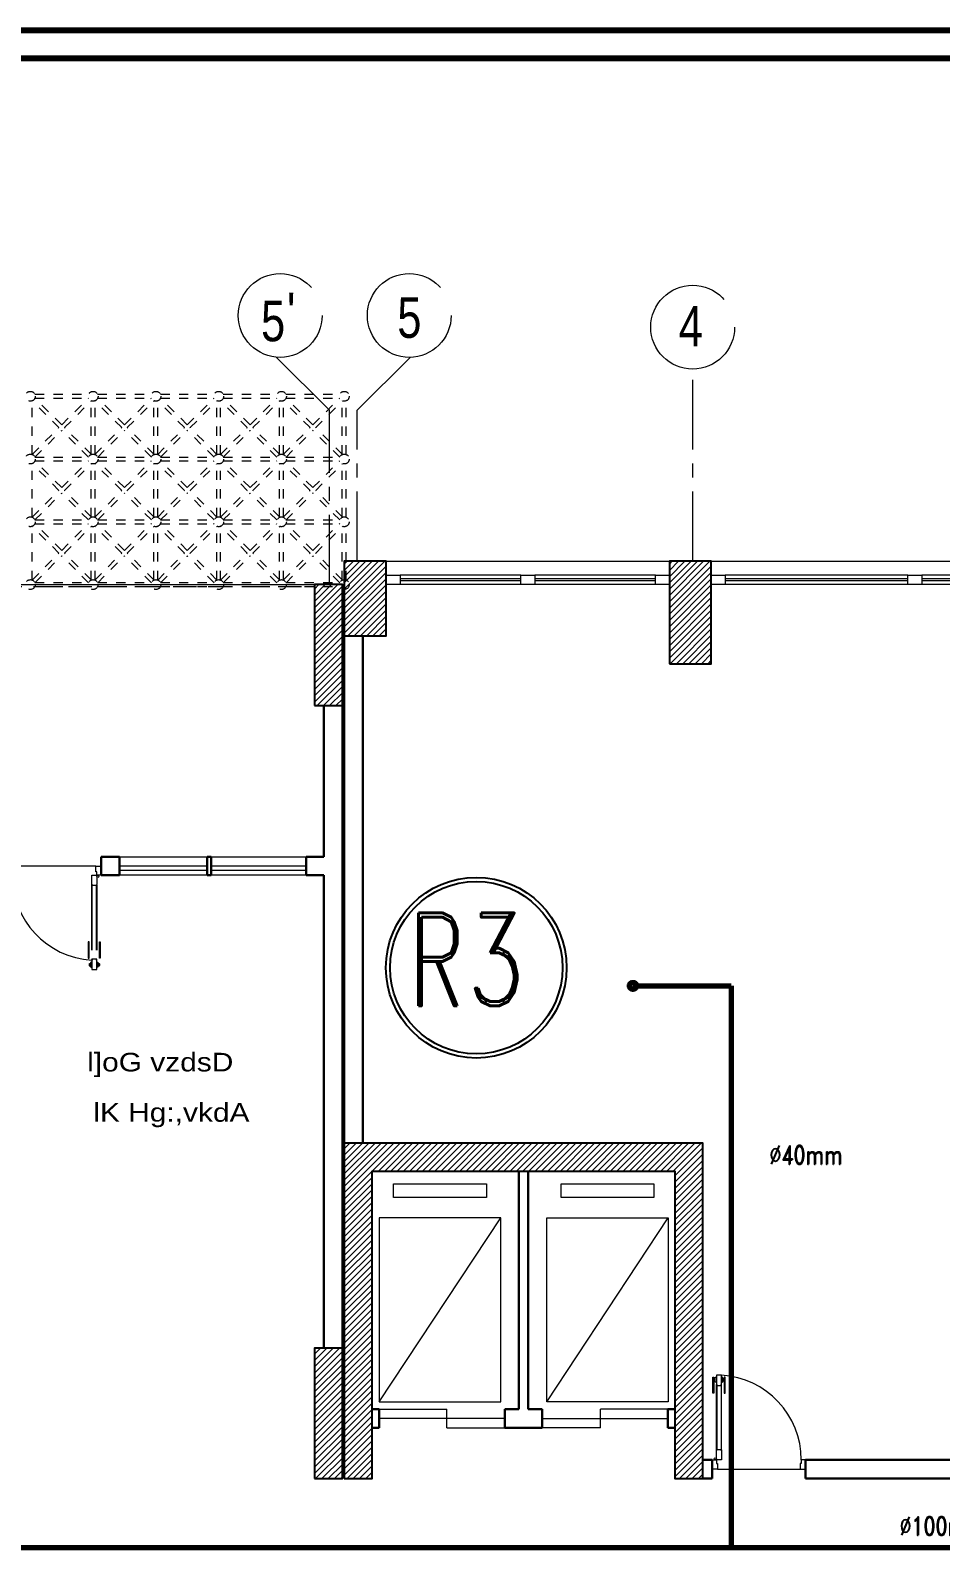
# Model space of a CAD drawing. Extents: x 800 to 995, y 398 to 804.
# Drawn here: x 892.23 to 902, y 787.97 to 804.26 of the extents above; entities that cross this region are included whole.
import ezdxf

# ---------------------------------------------------------------- set-up
doc = ezdxf.new("R2010")
doc.units = 0
doc.header["$MEASUREMENT"] = 0
doc.linetypes.add('CENTERX2', pattern=[4, 2.5, -0.5, 0.5, -0.5])
doc.linetypes.add('HIDDEN', pattern=[0.375, 0.25, -0.125])
for name, color, linetype, lineweight in [('axis', 1, 'CENTERX2', 5), ('Bayad', 250, 'CONTINUOUS', 0), ('Column', 6, 'CONTINUOUS', 25), ('DOOR', 30, 'CONTINUOUS', 9), ('elev', 90, 'CONTINUOUS', 9), ('Elevation', 150, 'CONTINUOUS', 18), ('hatch', 252, 'CONTINUOUS', 9), ('P-C-WATER', 5, 'CONTINUOUS', 70), ('P-TEXT', 1, 'CONTINUOUS', 25), ('PLAN-ELEV', 2, 'CONTINUOUS', 5), ('stairs', 50, 'CONTINUOUS', 9), ('text', 72, 'CONTINUOUS', 15), ('txt in circle', 11, 'CONTINUOUS', 13), ('UG-BORDER', 20, 'CONTINUOUS', 80), ('Wall', 252, 'CONTINUOUS', 30), ('WINDOW', 252, 'CONTINUOUS', 5)]:
    doc.layers.add(name, color=color, linetype=linetype, lineweight=lineweight)
doc.styles.add('ROMANC', font='romand.shx')
doc.styles.add('SOSA2', font='SOSA.shx', dxfattribs={"width": 0.8})
pattern_1 = [(45, (1091.292394, 461.191326), (-0.0336759605, 0.0336759605), [])]

msp = doc.modelspace()

# ---------------------------------------------------------------- hatches: boundary and pattern name
at = {"layer": 'hatch'}
h = msp.add_hatch(dxfattribs=at)
h.set_pattern_fill('ANSI31', color=252, scale=0.015, style=0)
h.set_pattern_definition([(45, (1087.80238, 460.14125), (-0.0336759605, 0.0336759605), [])])
h.paths.add_polyline_path([(895.595, 797.763), (896.045, 797.763), (896.045, 798.563), (895.595, 798.563)])
h = msp.add_hatch(dxfattribs=at)
h.set_pattern_fill('ANSI31', color=252, scale=0.015, style=0)
h.set_pattern_definition([(45, (1091.292394, 460.14125), (-0.0336759605, 0.0336759605), [])])
h.paths.add_polyline_path([(899.085, 797.463), (899.535, 797.463), (899.535, 798.563), (899.085, 798.563)])
h = msp.add_hatch(dxfattribs=at)
h.set_pattern_fill('ANSI31', color=252, scale=0.015, style=0)
h.set_pattern_definition(pattern_1)
h.paths.add_polyline_path([(895.275, 797.013), (895.575, 797.013), (895.575, 798.313), (895.275, 798.313)])
h = msp.add_hatch(dxfattribs=at)
h.set_pattern_fill('ANSI31', color=252, scale=0.015, style=0)
h.set_pattern_definition(pattern_1)
h.paths.add_polyline_path([(895.595, 788.713), (895.895, 788.713), (895.895, 792.014), (899.145, 792.013), (899.145, 788.714), (899.445, 788.714), (899.445, 792.313), (895.595, 792.314)])
h = msp.add_hatch(dxfattribs=at)
h.set_pattern_fill('ANSI31', color=252, scale=0.015, style=0)
h.set_pattern_definition(pattern_1)
h.paths.add_polyline_path([(895.275, 788.713), (895.575, 788.713), (895.575, 790.113), (895.275, 790.113)])

# ---------------------------------------------------------------- linework, layer by layer
at = {"layer": 'axis', "color": 0, "ltscale": 2}
for p, q in [((895.435, 800.186), (894.864, 800.754)), ((895.735, 800.186), (896.306, 800.754))]:
    msp.add_line(p, q, dxfattribs=at)
at = {"layer": 'axis', "color": 0, "ltscale": 0.3}
for p, q in [((899.335, 798.563), (899.335, 800.627)), ((895.435, 798.313), (895.435, 800.186)), ((895.735, 798.563), (895.735, 800.186))]:
    msp.add_line(p, q, dxfattribs=at)
at = {"layer": 'axis', "color": 0}
for centre in [(894.907, 801.203), (896.293, 801.203), (899.335, 801.077)]:
    msp.add_circle(centre, 0.45, dxfattribs=at)
at = {"layer": 'Bayad', "linetype": 'HIDDEN', "lineweight": 9, "ltscale": 0.01}
for p, q in [((892.273, 800.356), (892.851, 800.356)), ((892.273, 800.356), (892.851, 800.356)), ((892.273, 800.356), (892.851, 800.356)), ((892.562, 800.028), (892.274, 800.316)), ((892.562, 800.028), (892.274, 800.316)), ((892.562, 800.028), (892.274, 800.316)), ((892.562, 800.028), (892.85, 800.316)), ((892.562, 800.028), (892.85, 800.316)), ((892.562, 800.028), (892.85, 800.316)), ((892.947, 800.356), (893.525, 800.356)), ((892.947, 800.356), (893.525, 800.356)), ((892.947, 800.356), (893.525, 800.356)), ((893.236, 800.028), (892.948, 800.316)), ((893.236, 800.028), (892.948, 800.316)), ((893.236, 800.028), (892.948, 800.316)), ((893.236, 800.028), (893.524, 800.316)), ((893.236, 800.028), (893.524, 800.316)), ((893.236, 800.028), (893.524, 800.316)), ((893.621, 800.356), (894.199, 800.356)), ((893.621, 800.356), (894.199, 800.356)), ((893.621, 800.356), (894.199, 800.356)), ((893.91, 800.028), (893.622, 800.316)), ((893.91, 800.028), (893.622, 800.316)), ((893.91, 800.028), (893.622, 800.316)), ((893.91, 800.028), (894.198, 800.316)), ((893.91, 800.028), (894.198, 800.316)), ((893.91, 800.028), (894.198, 800.316)), ((894.295, 800.356), (894.873, 800.356)), ((894.295, 800.356), (894.873, 800.356)), ((894.295, 800.356), (894.873, 800.356)), ((894.584, 800.028), (894.296, 800.316)), ((894.584, 800.028), (894.296, 800.316)), ((894.584, 800.028), (894.296, 800.316)), ((894.584, 800.028), (894.872, 800.316)), ((894.584, 800.028), (894.872, 800.316)), ((894.584, 800.028), (894.872, 800.316)), ((894.969, 800.356), (895.547, 800.356)), ((894.969, 800.356), (895.547, 800.356)), ((894.969, 800.356), (895.547, 800.356)), ((895.258, 800.028), (894.97, 800.316)), ((895.258, 800.028), (894.97, 800.316)), ((895.258, 800.028), (894.97, 800.316)), ((895.258, 800.028), (895.546, 800.316)), ((895.258, 800.028), (895.546, 800.316)), ((895.258, 800.028), (895.546, 800.316)), ((892.532, 799.998), (892.244, 800.286)), ((892.532, 799.998), (892.244, 800.286)), ((892.532, 799.998), (892.244, 800.286)), ((892.246, 799.71), (892.246, 800.287)), ((892.246, 799.71), (892.246, 800.287)), ((892.246, 799.71), (892.246, 800.287)), ((892.273, 800.314), (892.851, 800.314)), ((892.273, 800.314), (892.851, 800.314)), ((892.273, 800.314), (892.851, 800.314)), ((892.592, 799.998), (892.88, 800.286)), ((892.592, 799.998), (892.88, 800.286)), ((892.592, 799.998), (892.88, 800.286)), ((892.878, 799.71), (892.878, 800.287)), ((892.878, 799.71), (892.878, 800.287)), ((892.878, 799.71), (892.878, 800.287)), ((893.206, 799.998), (892.918, 800.286)), ((893.206, 799.998), (892.918, 800.286)), ((893.206, 799.998), (892.918, 800.286)), ((892.92, 799.71), (892.92, 800.287)), ((892.92, 799.71), (892.92, 800.287)), ((892.92, 799.71), (892.92, 800.287)), ((892.947, 800.314), (893.525, 800.314)), ((892.947, 800.314), (893.525, 800.314)), ((892.947, 800.314), (893.525, 800.314)), ((893.266, 799.998), (893.554, 800.286)), ((893.266, 799.998), (893.554, 800.286)), ((893.266, 799.998), (893.554, 800.286)), ((893.552, 799.71), (893.552, 800.287)), ((893.552, 799.71), (893.552, 800.287)), ((893.552, 799.71), (893.552, 800.287)), ((893.88, 799.998), (893.592, 800.286)), ((893.88, 799.998), (893.592, 800.286)), ((893.88, 799.998), (893.592, 800.286)), ((893.594, 799.71), (893.594, 800.287)), ((893.594, 799.71), (893.594, 800.287)), ((893.594, 799.71), (893.594, 800.287)), ((893.621, 800.314), (894.199, 800.314)), ((893.621, 800.314), (894.199, 800.314)), ((893.621, 800.314), (894.199, 800.314)), ((893.94, 799.998), (894.228, 800.286)), ((893.94, 799.998), (894.228, 800.286)), ((893.94, 799.998), (894.228, 800.286)), ((894.226, 799.71), (894.226, 800.287)), ((894.226, 799.71), (894.226, 800.287)), ((894.226, 799.71), (894.226, 800.287)), ((894.554, 799.998), (894.266, 800.286)), ((894.554, 799.998), (894.266, 800.286)), ((894.554, 799.998), (894.266, 800.286)), ((894.268, 799.71), (894.268, 800.287)), ((894.268, 799.71), (894.268, 800.287)), ((894.268, 799.71), (894.268, 800.287)), ((894.295, 800.314), (894.873, 800.314)), ((894.295, 800.314), (894.873, 800.314)), ((894.295, 800.314), (894.873, 800.314)), ((894.614, 799.998), (894.902, 800.286)), ((894.614, 799.998), (894.902, 800.286)), ((894.614, 799.998), (894.902, 800.286)), ((894.9, 799.71), (894.9, 800.287)), ((894.9, 799.71), (894.9, 800.287)), ((894.9, 799.71), (894.9, 800.287)), ((895.228, 799.998), (894.94, 800.286)), ((895.228, 799.998), (894.94, 800.286)), ((895.228, 799.998), (894.94, 800.286)), ((894.942, 799.71), (894.942, 800.287)), ((894.942, 799.71), (894.942, 800.287)), ((894.942, 799.71), (894.942, 800.287)), ((894.969, 800.314), (895.547, 800.314)), ((894.969, 800.314), (895.547, 800.314)), ((894.969, 800.314), (895.547, 800.314)), ((895.288, 799.998), (895.576, 800.286)), ((895.288, 799.998), (895.576, 800.286)), ((895.288, 799.998), (895.576, 800.286)), ((895.574, 799.71), (895.574, 800.287)), ((895.574, 799.71), (895.574, 800.287)), ((895.574, 799.71), (895.574, 800.287)), ((895.616, 799.71), (895.616, 800.287)), ((895.616, 799.71), (895.616, 800.287)), ((895.616, 799.71), (895.616, 800.287)), ((892.244, 799.71), (892.532, 799.998)), ((892.244, 799.71), (892.532, 799.998)), ((892.244, 799.71), (892.532, 799.998)), ((892.88, 799.71), (892.592, 799.998)), ((892.88, 799.71), (892.592, 799.998)), ((892.88, 799.71), (892.592, 799.998)), ((892.918, 799.71), (893.206, 799.998)), ((892.918, 799.71), (893.206, 799.998)), ((892.918, 799.71), (893.206, 799.998)), ((893.554, 799.71), (893.266, 799.998)), ((893.554, 799.71), (893.266, 799.998)), ((893.554, 799.71), (893.266, 799.998)), ((893.592, 799.71), (893.88, 799.998)), ((893.592, 799.71), (893.88, 799.998)), ((893.592, 799.71), (893.88, 799.998)), ((894.228, 799.71), (893.94, 799.998)), ((894.228, 799.71), (893.94, 799.998)), ((894.228, 799.71), (893.94, 799.998)), ((894.266, 799.71), (894.554, 799.998)), ((894.266, 799.71), (894.554, 799.998)), ((894.266, 799.71), (894.554, 799.998)), ((894.902, 799.71), (894.614, 799.998)), ((894.902, 799.71), (894.614, 799.998)), ((894.902, 799.71), (894.614, 799.998)), ((894.94, 799.71), (895.228, 799.998)), ((894.94, 799.71), (895.228, 799.998)), ((894.94, 799.71), (895.228, 799.998)), ((895.576, 799.71), (895.288, 799.998)), ((895.576, 799.71), (895.288, 799.998)), ((895.576, 799.71), (895.288, 799.998)), ((892.274, 799.681), (892.562, 799.969)), ((892.274, 799.681), (892.562, 799.969)), ((892.274, 799.681), (892.562, 799.969)), ((892.85, 799.681), (892.562, 799.969)), ((892.85, 799.681), (892.562, 799.969)), ((892.85, 799.681), (892.562, 799.969)), ((892.948, 799.681), (893.236, 799.969)), ((892.948, 799.681), (893.236, 799.969)), ((892.948, 799.681), (893.236, 799.969)), ((893.524, 799.681), (893.236, 799.969)), ((893.524, 799.681), (893.236, 799.969)), ((893.524, 799.681), (893.236, 799.969)), ((893.622, 799.681), (893.91, 799.969)), ((893.622, 799.681), (893.91, 799.969)), ((893.622, 799.681), (893.91, 799.969)), ((894.198, 799.681), (893.91, 799.969)), ((894.198, 799.681), (893.91, 799.969)), ((894.198, 799.681), (893.91, 799.969)), ((894.296, 799.681), (894.584, 799.969)), ((894.296, 799.681), (894.584, 799.969)), ((894.296, 799.681), (894.584, 799.969)), ((894.872, 799.681), (894.584, 799.969)), ((894.872, 799.681), (894.584, 799.969)), ((894.872, 799.681), (894.584, 799.969)), ((894.97, 799.681), (895.258, 799.969)), ((894.97, 799.681), (895.258, 799.969)), ((894.97, 799.681), (895.258, 799.969)), ((895.546, 799.681), (895.258, 799.969)), ((895.546, 799.681), (895.258, 799.969)), ((895.546, 799.681), (895.258, 799.969)), ((892.273, 799.682), (892.851, 799.682)), ((892.273, 799.682), (892.851, 799.682)), ((892.273, 799.682), (892.851, 799.682)), ((892.273, 799.682), (892.851, 799.682)), ((892.273, 799.682), (892.851, 799.682)), ((892.947, 799.682), (893.525, 799.682)), ((892.947, 799.682), (893.525, 799.682)), ((892.947, 799.682), (893.525, 799.682)), ((892.947, 799.682), (893.525, 799.682)), ((892.947, 799.682), (893.525, 799.682)), ((893.621, 799.682), (894.199, 799.682)), ((893.621, 799.682), (894.199, 799.682)), ((893.621, 799.682), (894.199, 799.682)), ((893.621, 799.682), (894.199, 799.682)), ((893.621, 799.682), (894.199, 799.682)), ((894.295, 799.682), (894.873, 799.682)), ((894.295, 799.682), (894.873, 799.682)), ((894.295, 799.682), (894.873, 799.682)), ((894.295, 799.682), (894.873, 799.682)), ((894.295, 799.682), (894.873, 799.682)), ((894.969, 799.682), (895.547, 799.682)), ((894.969, 799.682), (895.547, 799.682)), ((894.969, 799.682), (895.547, 799.682)), ((894.969, 799.682), (895.547, 799.682)), ((894.969, 799.682), (895.547, 799.682)), ((892.532, 799.324), (892.244, 799.612)), ((892.532, 799.324), (892.244, 799.612)), ((892.246, 799.036), (892.246, 799.613)), ((892.246, 799.036), (892.246, 799.613)), ((892.273, 799.64), (892.851, 799.64)), ((892.273, 799.64), (892.851, 799.64)), ((892.273, 799.64), (892.851, 799.64)), ((892.273, 799.64), (892.851, 799.64)), ((892.273, 799.64), (892.851, 799.64)), ((892.562, 799.354), (892.274, 799.642)), ((892.562, 799.354), (892.274, 799.642)), ((892.562, 799.354), (892.85, 799.642)), ((892.562, 799.354), (892.85, 799.642)), ((892.592, 799.324), (892.88, 799.612)), ((892.592, 799.324), (892.88, 799.612)), ((892.878, 799.036), (892.878, 799.613)), ((892.878, 799.036), (892.878, 799.613)), ((893.206, 799.324), (892.918, 799.612)), ((893.206, 799.324), (892.918, 799.612)), ((892.92, 799.036), (892.92, 799.613)), ((892.92, 799.036), (892.92, 799.613)), ((892.947, 799.64), (893.525, 799.64)), ((892.947, 799.64), (893.525, 799.64)), ((892.947, 799.64), (893.525, 799.64)), ((892.947, 799.64), (893.525, 799.64)), ((892.947, 799.64), (893.525, 799.64)), ((893.236, 799.354), (892.948, 799.642)), ((893.236, 799.354), (892.948, 799.642)), ((893.236, 799.354), (893.524, 799.642)), ((893.236, 799.354), (893.524, 799.642)), ((893.266, 799.324), (893.554, 799.612)), ((893.266, 799.324), (893.554, 799.612)), ((893.552, 799.036), (893.552, 799.613)), ((893.552, 799.036), (893.552, 799.613)), ((893.88, 799.324), (893.592, 799.612)), ((893.88, 799.324), (893.592, 799.612)), ((893.594, 799.036), (893.594, 799.613)), ((893.594, 799.036), (893.594, 799.613)), ((893.621, 799.64), (894.199, 799.64)), ((893.621, 799.64), (894.199, 799.64)), ((893.621, 799.64), (894.199, 799.64)), ((893.621, 799.64), (894.199, 799.64)), ((893.621, 799.64), (894.199, 799.64)), ((893.91, 799.354), (893.622, 799.642)), ((893.91, 799.354), (893.622, 799.642)), ((893.91, 799.354), (894.198, 799.642)), ((893.91, 799.354), (894.198, 799.642)), ((893.94, 799.324), (894.228, 799.612)), ((893.94, 799.324), (894.228, 799.612)), ((894.226, 799.036), (894.226, 799.613)), ((894.226, 799.036), (894.226, 799.613)), ((894.554, 799.324), (894.266, 799.612)), ((894.554, 799.324), (894.266, 799.612)), ((894.268, 799.036), (894.268, 799.613)), ((894.268, 799.036), (894.268, 799.613)), ((894.295, 799.64), (894.873, 799.64)), ((894.295, 799.64), (894.873, 799.64)), ((894.295, 799.64), (894.873, 799.64)), ((894.295, 799.64), (894.873, 799.64)), ((894.295, 799.64), (894.873, 799.64)), ((894.584, 799.354), (894.296, 799.642)), ((894.584, 799.354), (894.296, 799.642)), ((894.584, 799.354), (894.872, 799.642)), ((894.584, 799.354), (894.872, 799.642)), ((894.614, 799.324), (894.902, 799.612)), ((894.614, 799.324), (894.902, 799.612)), ((894.9, 799.036), (894.9, 799.613)), ((894.9, 799.036), (894.9, 799.613)), ((895.228, 799.324), (894.94, 799.612)), ((895.228, 799.324), (894.94, 799.612)), ((894.942, 799.036), (894.942, 799.613)), ((894.942, 799.036), (894.942, 799.613)), ((894.969, 799.64), (895.547, 799.64)), ((894.969, 799.64), (895.547, 799.64)), ((894.969, 799.64), (895.547, 799.64)), ((894.969, 799.64), (895.547, 799.64)), ((894.969, 799.64), (895.547, 799.64)), ((895.258, 799.354), (894.97, 799.642)), ((895.258, 799.354), (894.97, 799.642)), ((895.258, 799.354), (895.546, 799.642)), ((895.258, 799.354), (895.546, 799.642)), ((895.288, 799.324), (895.576, 799.612)), ((895.288, 799.324), (895.576, 799.612)), ((895.574, 799.036), (895.574, 799.613)), ((895.574, 799.036), (895.574, 799.613)), ((895.616, 799.036), (895.616, 799.613)), ((895.616, 799.036), (895.616, 799.613)), ((892.244, 799.036), (892.532, 799.324)), ((892.244, 799.036), (892.532, 799.324)), ((892.274, 799.007), (892.562, 799.295)), ((892.274, 799.007), (892.562, 799.295)), ((892.85, 799.007), (892.562, 799.295)), ((892.85, 799.007), (892.562, 799.295)), ((892.88, 799.036), (892.592, 799.324)), ((892.88, 799.036), (892.592, 799.324)), ((892.918, 799.036), (893.206, 799.324)), ((892.918, 799.036), (893.206, 799.324)), ((892.948, 799.007), (893.236, 799.295)), ((892.948, 799.007), (893.236, 799.295)), ((893.524, 799.007), (893.236, 799.295)), ((893.524, 799.007), (893.236, 799.295)), ((893.554, 799.036), (893.266, 799.324)), ((893.554, 799.036), (893.266, 799.324)), ((893.592, 799.036), (893.88, 799.324)), ((893.592, 799.036), (893.88, 799.324)), ((893.622, 799.007), (893.91, 799.295)), ((893.622, 799.007), (893.91, 799.295)), ((894.198, 799.007), (893.91, 799.295)), ((894.198, 799.007), (893.91, 799.295)), ((894.228, 799.036), (893.94, 799.324)), ((894.228, 799.036), (893.94, 799.324)), ((894.266, 799.036), (894.554, 799.324)), ((894.266, 799.036), (894.554, 799.324)), ((894.296, 799.007), (894.584, 799.295)), ((894.296, 799.007), (894.584, 799.295)), ((894.872, 799.007), (894.584, 799.295)), ((894.872, 799.007), (894.584, 799.295)), ((894.902, 799.036), (894.614, 799.324)), ((894.902, 799.036), (894.614, 799.324)), ((894.94, 799.036), (895.228, 799.324)), ((894.94, 799.036), (895.228, 799.324)), ((894.97, 799.007), (895.258, 799.295)), ((894.97, 799.007), (895.258, 799.295)), ((895.546, 799.007), (895.258, 799.295)), ((895.546, 799.007), (895.258, 799.295)), ((895.576, 799.036), (895.288, 799.324)), ((895.576, 799.036), (895.288, 799.324)), ((892.532, 798.65), (892.244, 798.938)), ((892.532, 798.65), (892.244, 798.938)), ((892.246, 798.362), (892.246, 798.939)), ((892.246, 798.362), (892.246, 798.939)), ((892.273, 799.008), (892.851, 799.008)), ((892.273, 799.008), (892.851, 799.008)), ((892.273, 798.966), (892.851, 798.966)), ((892.273, 798.966), (892.851, 798.966)), ((892.562, 798.68), (892.274, 798.968)), ((892.562, 798.68), (892.274, 798.968)), ((892.562, 798.68), (892.85, 798.968)), ((892.562, 798.68), (892.85, 798.968)), ((892.592, 798.65), (892.88, 798.938)), ((892.592, 798.65), (892.88, 798.938)), ((892.878, 798.362), (892.878, 798.939)), ((892.878, 798.362), (892.878, 798.939)), ((893.206, 798.65), (892.918, 798.938)), ((893.206, 798.65), (892.918, 798.938)), ((892.92, 798.362), (892.92, 798.939)), ((892.92, 798.362), (892.92, 798.939)), ((892.947, 799.008), (893.525, 799.008)), ((892.947, 799.008), (893.525, 799.008)), ((892.947, 798.966), (893.525, 798.966)), ((892.947, 798.966), (893.525, 798.966)), ((893.236, 798.68), (892.948, 798.968)), ((893.236, 798.68), (892.948, 798.968)), ((893.236, 798.68), (893.524, 798.968)), ((893.236, 798.68), (893.524, 798.968)), ((893.266, 798.65), (893.554, 798.938)), ((893.266, 798.65), (893.554, 798.938)), ((893.552, 798.362), (893.552, 798.939)), ((893.552, 798.362), (893.552, 798.939)), ((893.88, 798.65), (893.592, 798.938)), ((893.88, 798.65), (893.592, 798.938)), ((893.594, 798.362), (893.594, 798.939)), ((893.594, 798.362), (893.594, 798.939)), ((893.621, 799.008), (894.199, 799.008)), ((893.621, 799.008), (894.199, 799.008)), ((893.621, 798.966), (894.199, 798.966)), ((893.621, 798.966), (894.199, 798.966)), ((893.91, 798.68), (893.622, 798.968)), ((893.91, 798.68), (893.622, 798.968)), ((893.91, 798.68), (894.198, 798.968)), ((893.91, 798.68), (894.198, 798.968)), ((893.94, 798.65), (894.228, 798.938)), ((893.94, 798.65), (894.228, 798.938)), ((894.226, 798.362), (894.226, 798.939)), ((894.226, 798.362), (894.226, 798.939)), ((894.554, 798.65), (894.266, 798.938)), ((894.554, 798.65), (894.266, 798.938)), ((894.268, 798.362), (894.268, 798.939)), ((894.268, 798.362), (894.268, 798.939)), ((894.295, 799.008), (894.873, 799.008)), ((894.295, 799.008), (894.873, 799.008)), ((894.295, 798.966), (894.873, 798.966)), ((894.295, 798.966), (894.873, 798.966)), ((894.584, 798.68), (894.296, 798.968)), ((894.584, 798.68), (894.296, 798.968)), ((894.584, 798.68), (894.872, 798.968)), ((894.584, 798.68), (894.872, 798.968)), ((894.614, 798.65), (894.902, 798.938)), ((894.614, 798.65), (894.902, 798.938)), ((894.9, 798.362), (894.9, 798.939)), ((894.9, 798.362), (894.9, 798.939)), ((895.228, 798.65), (894.94, 798.938)), ((895.228, 798.65), (894.94, 798.938)), ((894.942, 798.362), (894.942, 798.939)), ((894.942, 798.362), (894.942, 798.939)), ((894.969, 799.008), (895.547, 799.008)), ((894.969, 799.008), (895.547, 799.008)), ((894.969, 798.966), (895.547, 798.966)), ((894.969, 798.966), (895.547, 798.966)), ((895.258, 798.68), (894.97, 798.968)), ((895.258, 798.68), (894.97, 798.968)), ((895.258, 798.68), (895.546, 798.968)), ((895.258, 798.68), (895.546, 798.968)), ((895.288, 798.65), (895.576, 798.938)), ((895.288, 798.65), (895.576, 798.938)), ((895.574, 798.362), (895.574, 798.939)), ((895.574, 798.362), (895.574, 798.939)), ((895.616, 798.362), (895.616, 798.939)), ((895.616, 798.362), (895.616, 798.939)), ((892.244, 798.362), (892.532, 798.65)), ((892.244, 798.362), (892.532, 798.65)), ((892.274, 798.333), (892.562, 798.621)), ((892.274, 798.333), (892.562, 798.621)), ((892.85, 798.333), (892.562, 798.621)), ((892.85, 798.333), (892.562, 798.621)), ((892.88, 798.362), (892.592, 798.65)), ((892.88, 798.362), (892.592, 798.65)), ((892.918, 798.362), (893.206, 798.65)), ((892.918, 798.362), (893.206, 798.65)), ((892.948, 798.333), (893.236, 798.621)), ((892.948, 798.333), (893.236, 798.621)), ((893.524, 798.333), (893.236, 798.621)), ((893.524, 798.333), (893.236, 798.621)), ((893.554, 798.362), (893.266, 798.65)), ((893.554, 798.362), (893.266, 798.65)), ((893.592, 798.362), (893.88, 798.65)), ((893.592, 798.362), (893.88, 798.65)), ((893.622, 798.333), (893.91, 798.621)), ((893.622, 798.333), (893.91, 798.621)), ((894.198, 798.333), (893.91, 798.621)), ((894.198, 798.333), (893.91, 798.621)), ((894.228, 798.362), (893.94, 798.65)), ((894.228, 798.362), (893.94, 798.65)), ((894.266, 798.362), (894.554, 798.65)), ((894.266, 798.362), (894.554, 798.65)), ((894.296, 798.333), (894.584, 798.621)), ((894.296, 798.333), (894.584, 798.621)), ((894.872, 798.333), (894.584, 798.621)), ((894.872, 798.333), (894.584, 798.621)), ((894.902, 798.362), (894.614, 798.65)), ((894.902, 798.362), (894.614, 798.65)), ((894.94, 798.362), (895.228, 798.65)), ((894.94, 798.362), (895.228, 798.65)), ((894.97, 798.333), (895.258, 798.621)), ((894.97, 798.333), (895.258, 798.621)), ((895.546, 798.333), (895.258, 798.621)), ((895.546, 798.333), (895.258, 798.621)), ((895.576, 798.362), (895.288, 798.65)), ((895.576, 798.362), (895.288, 798.65)), ((892.273, 798.334), (892.851, 798.334)), ((892.273, 798.334), (892.851, 798.334)), ((892.273, 798.292), (892.851, 798.292)), ((892.273, 798.292), (892.851, 798.292)), ((892.947, 798.334), (893.525, 798.334)), ((892.947, 798.334), (893.525, 798.334)), ((892.947, 798.292), (893.525, 798.292)), ((892.947, 798.292), (893.525, 798.292)), ((893.621, 798.334), (894.199, 798.334)), ((893.621, 798.334), (894.199, 798.334)), ((893.621, 798.292), (894.199, 798.292)), ((893.621, 798.292), (894.199, 798.292)), ((894.295, 798.334), (894.873, 798.334)), ((894.295, 798.334), (894.873, 798.334)), ((894.295, 798.292), (894.873, 798.292)), ((894.295, 798.292), (894.873, 798.292)), ((894.969, 798.334), (895.547, 798.334)), ((894.969, 798.334), (895.547, 798.334)), ((894.969, 798.292), (895.547, 798.292)), ((894.969, 798.292), (895.547, 798.292))]:
    msp.add_line(p, q, dxfattribs=at)
for centre in [(892.225, 800.335), (892.225, 800.335), (892.225, 800.335), (892.899, 800.335), (892.899, 800.335), (892.899, 800.335), (893.573, 800.335), (893.573, 800.335), (893.573, 800.335), (894.247, 800.335), (894.247, 800.335), (894.247, 800.335), (894.921, 800.335), (894.921, 800.335), (894.921, 800.335), (895.595, 800.335), (895.595, 800.335), (895.595, 800.335), (892.225, 799.661), (892.225, 799.661), (892.225, 799.661), (892.225, 799.661), (892.225, 799.661), (892.899, 799.661), (892.899, 799.661), (892.899, 799.661), (892.899, 799.661), (892.899, 799.661), (893.573, 799.661), (893.573, 799.661), (893.573, 799.661), (893.573, 799.661), (893.573, 799.661), (894.247, 799.661), (894.247, 799.661), (894.247, 799.661), (894.247, 799.661), (894.247, 799.661), (894.921, 799.661), (894.921, 799.661), (894.921, 799.661), (894.921, 799.661), (894.921, 799.661), (895.595, 799.661), (895.595, 799.661), (895.595, 799.661), (895.595, 799.661), (895.595, 799.661), (892.225, 798.987), (892.225, 798.987), (892.899, 798.987), (892.899, 798.987), (893.573, 798.987), (893.573, 798.987), (894.247, 798.987), (894.247, 798.987), (894.921, 798.987), (894.921, 798.987), (895.595, 798.987), (895.595, 798.987), (892.225, 798.313), (892.225, 798.313), (892.899, 798.313), (892.899, 798.313), (893.573, 798.313), (893.573, 798.313), (894.247, 798.313), (894.247, 798.313), (894.921, 798.313), (894.921, 798.313), (895.595, 798.313), (895.595, 798.313)]:
    msp.add_circle(centre, 0.0527, dxfattribs=at)
at = {"layer": 'Column', "color": 252}
for points in [[(895.595, 797.763), (896.045, 797.763), (896.045, 798.563), (895.595, 798.563)], [(899.085, 797.463), (899.535, 797.463), (899.535, 798.563), (899.085, 798.563)], [(895.275, 797.013), (895.575, 797.013), (895.575, 798.313), (895.275, 798.313)], [(895.275, 788.713), (895.575, 788.713), (895.575, 790.113), (895.275, 790.113)]]:
    msp.add_lwpolyline(points, close=True, dxfattribs=at)
msp.add_lwpolyline([(895.595, 788.713), (895.895, 788.713), (895.895, 792.014), (899.145, 792.013), (899.145, 788.714), (899.445, 788.714), (899.445, 792.313), (895.595, 792.314), (895.595, 788.713)], dxfattribs=at)
at = {"layer": 'DOOR', "color": 252}
for p, q in [((892.928, 795.291), (892.039, 795.291)), ((892.928, 795.229), (892.928, 795.291)), ((892.928, 795.291), (892.984, 795.291)), ((892.984, 795.291), (892.984, 795.191)), ((892.884, 795.091), (892.884, 795.191)), ((892.884, 795.191), (892.939, 795.191)), ((892.939, 795.229), (892.928, 795.229)), ((892.939, 795.191), (892.939, 795.229)), ((892.939, 795.191), (892.939, 795.091)), ((892.984, 795.191), (892.939, 795.191)), ((892.883, 795.086), (892.883, 794.386)), ((892.888, 795.091), (892.884, 795.091)), ((892.888, 795.08), (892.888, 795.091)), ((892.888, 795.091), (892.888, 795.081)), ((892.888, 794.386), (892.888, 795.086)), ((892.935, 795.08), (892.888, 795.08)), ((892.935, 795.091), (892.935, 795.08)), ((892.939, 795.091), (892.935, 795.091)), ((892.935, 795.091), (892.935, 795.081)), ((892.935, 794.386), (892.935, 795.086)), ((892.94, 795.086), (892.94, 794.386)), ((892.855, 794.475), (892.847, 794.475)), ((892.847, 794.475), (892.847, 794.303)), ((892.855, 794.303), (892.855, 794.475)), ((892.968, 794.475), (892.976, 794.475)), ((892.968, 794.303), (892.968, 794.475)), ((892.976, 794.475), (892.976, 794.303)), ((892.847, 794.303), (892.855, 794.303)), ((892.888, 794.281), (892.888, 794.291)), ((892.935, 794.291), (892.888, 794.291)), ((892.888, 794.291), (892.888, 794.28)), ((892.935, 794.281), (892.935, 794.291)), ((892.935, 794.28), (892.935, 794.291)), ((892.976, 794.303), (892.968, 794.303)), ((892.855, 794.24), (892.855, 794.221)), ((892.861, 794.22), (892.861, 794.241)), ((892.861, 794.241), (892.867, 794.241)), ((892.861, 794.221), (892.861, 794.24)), ((892.867, 794.22), (892.861, 794.22)), ((892.873, 794.248), (892.867, 794.248)), ((892.867, 794.248), (892.867, 794.213)), ((892.867, 794.241), (892.867, 794.22)), ((892.867, 794.213), (892.873, 794.213)), ((892.884, 794.258), (892.873, 794.258)), ((892.873, 794.258), (892.873, 794.203)), ((892.873, 794.203), (892.884, 794.203)), ((892.888, 794.28), (892.884, 794.28)), ((892.884, 794.28), (892.884, 794.18)), ((892.884, 794.18), (892.939, 794.18)), ((892.939, 794.28), (892.935, 794.28)), ((892.939, 794.18), (892.939, 794.28)), ((892.939, 794.258), (892.95, 794.258)), ((892.95, 794.203), (892.939, 794.203)), ((892.95, 794.258), (892.95, 794.203)), ((892.95, 794.248), (892.956, 794.248)), ((892.956, 794.213), (892.95, 794.213)), ((892.956, 794.248), (892.956, 794.213)), ((892.962, 794.241), (892.956, 794.241)), ((892.956, 794.241), (892.956, 794.22)), ((892.956, 794.22), (892.962, 794.22)), ((892.962, 794.22), (892.962, 794.241)), ((892.962, 794.221), (892.962, 794.24)), ((892.968, 794.24), (892.968, 794.221)), ((899.589, 789.019), (899.589, 789.719)), ((899.594, 789.719), (899.594, 789.019)), ((899.641, 789.719), (899.641, 789.019)), ((899.646, 789.019), (899.646, 789.719))]:
    msp.add_line(p, q, dxfattribs=at)
at = {"layer": 'DOOR', "color": 251}
msp.add_line((899.601, 788.813), (900.49, 788.813), dxfattribs=at)
at = {"layer": 'DOOR', "color": 1}
for points in [[(899.561, 789.63), (899.553, 789.63), (899.553, 789.802), (899.561, 789.802)], [(899.573, 789.784), (899.566, 789.784), (899.566, 789.764), (899.573, 789.764)], [(899.662, 789.784), (899.668, 789.784), (899.668, 789.764), (899.662, 789.764)], [(899.674, 789.63), (899.682, 789.63), (899.682, 789.802), (899.674, 789.802)]]:
    msp.add_lwpolyline(points, close=True, dxfattribs=at)
for points in [[(899.561, 789.784, -1), (899.566, 789.784), (899.566, 789.784), (899.566, 789.764), (899.566, 789.764, -1), (899.561, 789.764), (899.561, 789.764)], [(899.674, 789.784, 1), (899.668, 789.784), (899.668, 789.784), (899.668, 789.764), (899.668, 789.764, 1), (899.674, 789.764), (899.674, 789.764)]]:
    msp.add_lwpolyline(points, format="xyb", close=True, dxfattribs=at)
for points in [[(899.578, 789.757), (899.573, 789.757), (899.573, 789.791), (899.578, 789.791)], [(899.59, 789.747), (899.578, 789.747), (899.578, 789.802), (899.59, 789.802)], [(899.656, 789.757), (899.662, 789.757), (899.662, 789.791), (899.656, 789.791)]]:
    msp.add_lwpolyline(points, dxfattribs=at)
at = {"layer": 'DOOR', "color": 5}
for points in [[(899.594, 789.724), (899.594, 789.713), (899.641, 789.713), (899.641, 789.724), (899.645, 789.724), (899.645, 789.824), (899.645, 789.824), (899.59, 789.824), (899.59, 789.724)], [(899.545, 788.813), (899.545, 788.913), (899.59, 788.913), (899.59, 788.875), (899.601, 788.875), (899.601, 788.813)], [(899.594, 789.013), (899.594, 789.024), (899.641, 789.024), (899.641, 789.013), (899.645, 789.013), (899.645, 788.913), (899.645, 788.913), (899.59, 788.913), (899.59, 789.013)], [(900.545, 788.813), (900.545, 788.913), (900.501, 788.913), (900.501, 788.875), (900.489, 788.875), (900.49, 788.813)]]:
    msp.add_lwpolyline(points, close=True, dxfattribs=at)
msp.add_lwpolyline([(899.645, 789.747), (899.656, 789.747), (899.656, 789.802), (899.645, 789.802)], dxfattribs=at)
for points in [[(899.594, 789.714), (899.594, 789.714, -1), (899.594, 789.724)], [(899.641, 789.714), (899.641, 789.714, 1), (899.641, 789.724)], [(899.594, 789.024), (899.594, 789.024, 1), (899.594, 789.014)], [(899.641, 789.024), (899.641, 789.024, -1), (899.641, 789.014)]]:
    msp.add_lwpolyline(points, format="xyb", close=True, dxfattribs=at)
at = {"layer": 'DOOR', "color": 252}
msp.add_circle((892.95, 795.18), 0.0111, dxfattribs=at)
at = {"layer": 'DOOR', "color": 5}
msp.add_circle((899.578, 788.925), 0.0111, dxfattribs=at)
at = {"layer": 'DOOR', "color": 252}
for centre, radius, start, end in [((892.941, 795.191), 0.913, 180, 266.3977), ((892.888, 795.086), 0.00496, 90, 270), ((892.935, 795.086), 0.00496, 270, 90), ((892.888, 794.286), 0.00496, 90, 270), ((892.935, 794.286), 0.00496, 270, 90), ((892.858, 794.24), 0.00264, 0, 180), ((892.858, 794.221), 0.00264, 180, 0), ((892.965, 794.24), 0.00264, 0, 180), ((892.965, 794.221), 0.00264, 180, 0), ((899.588, 788.913), 0.913, 360, 86.3977)]:
    msp.add_arc(centre, radius, start, end, dxfattribs=at)
at = {"layer": 'elev', "color": 252, "linetype": 'Continuous'}
for p, q in [((896.045, 798.413), (896.195, 798.413)), ((896.045, 798.313), (896.045, 798.413)), ((896.195, 798.413), (896.195, 798.313)), ((897.49, 798.413), (897.64, 798.413)), ((897.49, 798.313), (897.49, 798.413)), ((897.64, 798.413), (897.64, 798.313)), ((898.935, 798.413), (899.085, 798.413)), ((898.935, 798.313), (898.935, 798.413)), ((899.085, 798.413), (899.085, 798.313)), ((899.535, 798.413), (899.685, 798.413)), ((899.535, 798.313), (899.535, 798.413)), ((899.685, 798.413), (899.685, 798.313)), ((901.644, 798.413), (901.794, 798.413)), ((901.644, 798.313), (901.644, 798.413)), ((901.794, 798.413), (901.794, 798.313)), ((896.195, 798.313), (896.045, 798.313)), ((897.64, 798.313), (897.49, 798.313)), ((899.085, 798.313), (898.935, 798.313)), ((899.685, 798.313), (899.535, 798.313)), ((901.794, 798.313), (901.644, 798.313))]:
    msp.add_line(p, q, dxfattribs=at)
at = {"layer": 'Elevation', "color": 252}
for p, q in [((895.866, 798.563), (899.085, 798.563)), ((899.535, 798.563), (903.903, 798.563))]:
    msp.add_line(p, q, dxfattribs=at)
at = {"layer": 'hatch', "color": 252, "linetype": 'Continuous'}
for p, q in [((895.97, 789.458), (896.695, 789.458)), ((896.695, 789.258), (896.695, 789.458)), ((899.07, 789.458), (898.345, 789.458)), ((898.345, 789.258), (898.345, 789.458)), ((897.32, 789.358), (895.97, 789.358)), ((896.695, 789.258), (897.32, 789.258)), ((897.72, 789.358), (899.07, 789.358)), ((898.345, 789.258), (897.72, 789.258))]:
    msp.add_line(p, q, dxfattribs=at)
at = {"layer": 'P-C-WATER', "linetype": 'Continuous'}
for p, q in [((898.693, 794.004), (899.747, 794.004)), ((899.747, 794.004), (899.747, 787.971)), ((914.188, 787.971), (870.959, 787.971))]:
    msp.add_line(p, q, dxfattribs=at)
msp.add_circle((898.693, 794.004), 0.0375, dxfattribs=at)
msp.add_circle((898.693, 794.004), 0.0375, dxfattribs=at)
at = {"layer": 'P-TEXT', "color": 41}
for radius in [0.97, 0.925]:
    msp.add_circle((897.012, 794.199), radius, dxfattribs=at)
at = {"layer": 'PLAN-ELEV', "color": 252}
for p, q in [((896.125, 791.878), (897.12, 791.878)), ((896.125, 791.732), (896.125, 791.878)), ((897.12, 791.878), (897.12, 791.732)), ((897.923, 791.878), (898.917, 791.878)), ((897.923, 791.732), (897.923, 791.878)), ((898.917, 791.878), (898.917, 791.732)), ((897.12, 791.732), (896.125, 791.732)), ((898.917, 791.732), (897.923, 791.732)), ((895.971, 789.537), (897.274, 791.513)), ((897.274, 791.513), (895.971, 791.513)), ((895.971, 791.513), (895.971, 789.537)), ((897.274, 789.537), (897.274, 791.513)), ((897.769, 789.537), (899.071, 791.513)), ((897.769, 789.537), (897.769, 791.513)), ((897.769, 791.513), (899.071, 791.513)), ((899.071, 791.513), (899.071, 789.537)), ((895.971, 789.537), (897.274, 789.537)), ((898.995, 789.537), (897.769, 789.537)), ((899.071, 789.537), (898.995, 789.537))]:
    msp.add_line(p, q, dxfattribs=at)
at = {"layer": 'stairs', "color": 252}
msp.add_line((890.76, 798.313), (895.275, 798.313), dxfattribs=at)
at = {"layer": 'stairs', "color": 252, "linetype": 'HIDDEN'}
msp.add_line((890.76, 798.293), (895.275, 798.293), dxfattribs=at)
at = {"layer": 'UG-BORDER'}
for p, q in [((943.19, 804.264), (847.989, 804.264)), ((942.887, 803.961), (848.293, 803.961))]:
    msp.add_line(p, q, dxfattribs=at)
at = {"layer": 'Wall', "color": 252, "linetype": 'Continuous'}
for p, q in [((895.575, 790.113), (895.575, 798.086)), ((895.595, 792.314), (895.595, 798.113)), ((895.795, 792.314), (895.795, 797.763)), ((895.375, 795.391), (895.375, 797.013)), ((893.181, 795.391), (892.984, 795.391)), ((892.984, 795.391), (892.984, 795.191)), ((893.181, 795.191), (893.181, 795.391)), ((894.166, 795.391), (894.122, 795.391)), ((894.122, 795.391), (894.122, 795.191)), ((894.166, 795.191), (894.166, 795.391)), ((895.375, 795.391), (895.185, 795.391)), ((895.185, 795.391), (895.185, 795.191)), ((892.984, 795.191), (893.181, 795.191)), ((894.122, 795.191), (894.166, 795.191)), ((895.185, 795.191), (895.375, 795.191)), ((895.375, 790.113), (895.375, 795.191)), ((897.47, 789.458), (897.47, 792.013)), ((897.57, 789.458), (897.57, 792.013)), ((895.97, 789.458), (895.895, 789.458)), ((895.97, 789.458), (895.97, 789.258)), ((897.32, 789.458), (897.32, 789.258)), ((897.47, 789.458), (897.32, 789.458)), ((897.72, 789.458), (897.57, 789.458)), ((897.72, 789.458), (897.72, 789.258)), ((899.07, 789.458), (899.07, 789.258)), ((899.07, 789.458), (899.145, 789.458)), ((895.97, 789.258), (895.895, 789.258)), ((897.72, 789.258), (897.32, 789.258)), ((899.07, 789.258), (899.145, 789.258)), ((899.545, 788.913), (899.445, 788.913)), ((899.545, 788.913), (899.545, 788.713)), ((903.685, 788.913), (900.545, 788.913)), ((900.545, 788.913), (900.545, 788.713)), ((903.91, 788.713), (900.545, 788.713))]:
    msp.add_line(p, q, dxfattribs=at)
at = {"layer": 'Wall', "color": 252}
msp.add_line((899.545, 788.713), (899.445, 788.713), dxfattribs=at)
at = {"layer": 'WINDOW', "color": 252, "linetype": 'Continuous'}
for p, q in [((897.49, 798.413), (896.195, 798.413)), ((897.49, 798.373), (896.195, 798.373)), ((898.935, 798.413), (897.64, 798.413)), ((898.935, 798.373), (897.64, 798.373)), ((901.644, 798.413), (899.685, 798.413)), ((901.644, 798.373), (899.685, 798.373)), ((903.753, 798.413), (901.794, 798.413)), ((903.753, 798.373), (901.794, 798.373)), ((897.49, 798.353), (896.195, 798.353)), ((897.49, 798.313), (896.195, 798.313)), ((898.935, 798.353), (897.64, 798.353)), ((898.935, 798.313), (897.64, 798.313)), ((901.644, 798.353), (899.685, 798.353)), ((901.644, 798.313), (899.685, 798.313)), ((903.753, 798.353), (901.794, 798.353)), ((903.753, 798.313), (901.794, 798.313))]:
    msp.add_line(p, q, dxfattribs=at)
at = {"layer": 'WINDOW', "color": 252}
for p, q in [((893.157, 795.391), (895.185, 795.391)), ((894.122, 795.291), (893.181, 795.291)), ((895.185, 795.291), (894.166, 795.291)), ((895.185, 795.191), (893.157, 795.191)), ((894.122, 795.241), (893.181, 795.241)), ((895.185, 795.241), (894.166, 795.241))]:
    msp.add_line(p, q, dxfattribs=at)

# ---------------------------------------------------------------- texts
at = {"layer": 'P-TEXT', "color": 41, "style": 'ROMANC', "width": 0.75}
for s, height, p in [('R3', 1, (896.262, 793.788)), ('%%C40mm', 0.2, (900.16, 792.089)), ('%%C100mm', 0.2, (901.556, 788.104))]:
    msp.add_text(s, height=height, dxfattribs=at).set_placement(p)
at = {"layer": 'text', "color": 252, "style": 'SOSA2', "width": 1.2}
for s, p in [('l]oG vzdsD ', (892.835, 793.085)), ('lK Hg:,vkdA', (892.901, 792.545))]:
    msp.add_text(s, height=0.2, dxfattribs=at).set_placement(p)
at = {"layer": 'txt in circle', "color": 0, "ltscale": 0.01, "attachment_point": 5, "style": 'SOSA2'}
for s, insert, char_height in [('5', (894.831, 801.14), 0.435), ("{\\fArial|b0|i0|c0|p34;'}", (895.025, 801.229), 0.43546), ('5', (896.294, 801.177), 0.435), ('4', (899.314, 801.088), 0.435)]:
    msp.add_mtext(s, dxfattribs=dict(at, insert=insert, char_height=char_height))

doc.saveas('drawing.dxf')
